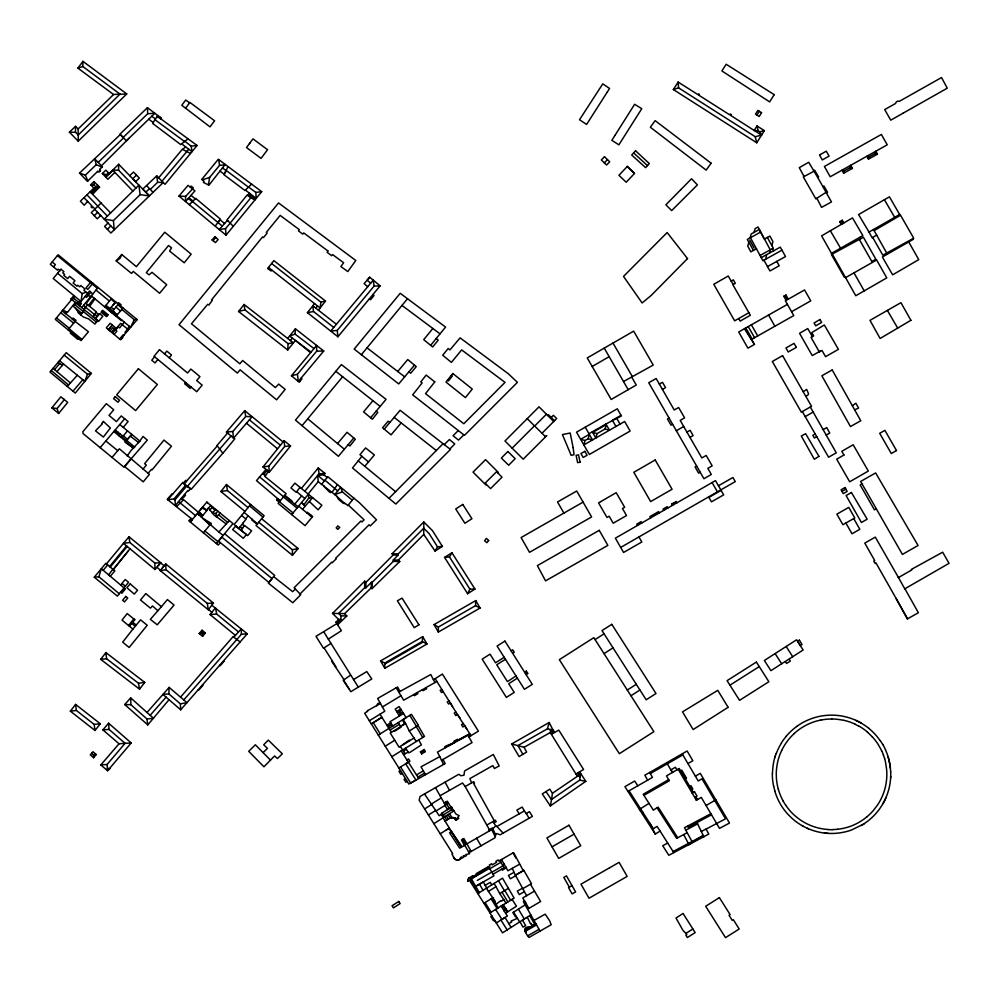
<?xml version="1.0" encoding="UTF-8"?>
<svg xmlns="http://www.w3.org/2000/svg" width="999" height="999" viewBox="0 0 999 999"><rect width="100%" height="100%" fill="white"/><g stroke="black" fill="none" stroke-linecap="round" stroke-linejoin="round"><path stroke-width="1.5" d="M90.147 191.721L91.671 193.307L97.752 187.15L97.752 185.339L94.006 181.618L90.659 184.715L94.43 188.661L96.054 187.038L94.218 185.165L90.659 184.715M423.801 528.271L423.813 521.965L432.567 530.769L442.395 546.403L435.015 551.023L423.763 534.44L423.701 528.271L429.083 533.541L437.525 546.865L442.395 546.403M78.134 134.952L78.159 128.933L113.586 94.518L120.005 94.093L78.297 134.952L75.487 132.293L69.406 132.193L78.222 141.171L126.761 93.918L82.942 61.351L77.885 68.119L113.586 94.518M192.557 188.948L185.589 196.416L185.564 201.536L194.955 190.846L192.532 188.986L193.282 187.874L191.159 186.114L190.247 187.088L188.037 185.352L178.983 196.079L226.024 235.19L261.713 191.671L218.306 159.291L201.786 179.383L204.121 181.319L203.371 182.38L208.916 185.215L225.2 164.435L224.563 165.235M372.202 582.33L371.428 582.305L371.216 587.849L371.978 588.698L372.202 582.33L393.269 561.401L393.281 560.014L398.151 555.107L398.176 553.921L423.701 528.271M438.336 632.067L438.361 627.06L475.512 605.681L475.761 600.574L434.028 624.6L438.336 632.067L480.057 608.054L475.761 600.574M75.487 132.293L75.549 126.349L78.159 128.933M328.309 639.123L341.408 630.694L337.625 624.787L337.962 622.315L340.884 619.455L340.921 615.809L338.649 613.386L364.635 587.787L364.722 581.156L365.909 582.405L365.846 587.812L364.635 587.787M78.222 141.171L78.297 134.952M118.594 170.205L118.669 164.273L109.203 173.551L105.869 170.18L102.36 173.539L107.855 179.258L114.91 172.402L112.7 170.117L118.594 170.205L135.901 188.087M120.005 94.093L82.792 66.496L82.942 61.351M168.831 693.893L162.962 694.405L180.657 709.814L180.382 703.87L168.831 693.893L169.143 687.399L186.95 702.634L247.277 633.791L211.8 605.219M868.443 159.103L868.556 157.18L875.186 153.509L875.873 151.199L877.434 154.196L868.443 159.103L866.945 156.206L868.556 157.18M287.724 349.975L288.087 343.644L244.905 309.902L244.093 304.483L238.561 311.476L287.724 349.975L295.417 340.409M313.986 348.601L295.067 334.103L295.417 328.796L323.738 351.036L298.326 381.443L297.427 374.25L316.658 351.173L316.608 345.442M59.478 360.714L76.723 374.762L76.636 376.024L67.27 386.438M96.491 322.165L75.162 305.007L75.375 302.435L97.777 320.642L94.88 324.076L88.611 318.906L83.317 316.958L78.034 312.662L78.571 311.975L76.498 309.765M384.815 668.269L384.752 663.061L380.569 660.901L422.714 636.638L426.96 644.018L384.815 668.281L380.569 660.901M426.96 644.005L422.24 641.483L422.714 636.638M271.603 263.486L320.866 302.11L320.13 307.979L268.494 267.47L273.851 260.614L325.487 301.061L318.419 310.19M550.337 805.943L585.801 781.33L580.631 773.388L579.695 780.132L551.573 799.45L550.337 805.943L542.27 793.893L549.775 789.185L552.447 793.256L551.573 799.45M57.58 273.264L82.193 293.594L81.031 301.461L80.095 302.597L81.394 303.659L79.608 305.819M208.379 184.79L209.665 177.397L219.58 165.335L224.8 164.935M108.441 172.79L106.456 174.713L105.981 177.298L112.949 170.367M526.036 672.552L526.336 671.128L527.734 673.314L526.86 673.838L524.637 672.265L526.336 671.128M390.147 725.374L390.721 722.689L386.85 725.224L388.823 726.223L390.147 725.374L392.844 725.961L390.06 721.69L403.521 713.511L396.69 711.513L400.699 709.04L406.131 717.644L402.335 720.017L404.707 723.825L400.611 726.385L398.226 722.602M765.684 259.228L766.658 254.62M448.451 803.046L444.967 805.381L447.552 809.577L441.533 813.373L441.283 814.46L443.256 817.694L443.981 814.535L451.073 810.114L451.723 807.204L451.136 807.504L447.34 801.198L444.205 803.071M421.64 753.883L424.125 749.525L420.417 751.872L421.64 753.883L425.287 751.56L424.125 749.525M771.915 245.667L772.914 241.533L769.867 236.051L764.297 239.148M400.212 712.724L399.4 716.008L395.217 709.065L399.113 706.593L400.699 709.04L399.825 712.1M580.394 776.66L577.709 776.086L575.973 774.075L550.287 732.542L550.911 730.132L549.737 729.819L553.146 730.331L554.457 732.517M530.819 914.884L502.509 932.841L470.392 881.767L471.578 877.272L488.449 868.006L489.597 868.306L471.253 878.795L483.329 871.215M488.449 868.006L488.748 866.857M592.295 431.843L605.918 424.013L609.477 430.207L605.069 429.021L597.052 433.616L595.866 438.012L592.295 431.843L588.985 433.741M638.935 536.938L641.833 541.995L623.563 552.459L615.372 538.161L672.527 505.319L671.803 504.07L675.923 502.522L676.186 501.548L676.935 502.834L715.471 480.594L720.853 489.897M589.335 434.353L588.136 438.723L585.039 440.509L583.841 444.905L624.662 421.491L630.132 431.056L589.335 454.47L576.523 432.18L617.295 408.803L621.39 415.921L605.918 424.026M605.069 429.021L606.268 424.612L592.632 432.43L597.052 433.616M672.777 504.333L672.514 505.294L676.897 502.784L675.923 502.522M750.112 237.912L751.161 234.003L759.377 229.433L770.241 249.825M518.031 745.516L547.452 728.808L549.175 722.489L511.675 743.968L519.08 756.568L526.648 752.047L524.088 747.277L517.994 745.654L522.864 754.307M831.493 253.359L862.861 235.589L852.509 217.907L842.669 223.614L841.757 222.215L842.294 220.242L839.622 221.766L841.483 224.3L843.83 222.939L842.294 220.242M791.583 311.738L810.763 300.849L804.57 289.935L786.138 300.387L783.803 296.266L785.251 296.303L786.6 298.689L785.376 300.811L793.768 315.584L751.548 339.41L754.457 344.43L747.914 348.151L738.711 331.98L787.399 304.37M473.139 876.373L472.727 875.648L468.781 878.346A4.533 4.533 0 0 0 468.231 879.307L468.007 879.994A4.495 4.483 28.7 0 0 467.894 881.093L469.767 879.944L470.554 881.168M843.668 173.202L844.317 170.866L850.062 167.682L850.798 165.26L852.384 168.406L843.668 173.202L841.957 170.217L830.219 176.773L824.412 166.483L881.38 134.44L887.249 144.818L841.957 170.217L844.317 170.866M748.85 242.208L747.751 246.079L750.836 251.86L756.53 248.689M119.243 593.718L98.876 576.773L101.336 568.706L105.769 563.374L114.86 570.928L110.265 576.248L101.336 568.706L94.268 577.197L117.37 596.103L128.559 582.292L125.225 579.545L121.89 583.354L125.399 586.151M761.226 257.642L769.442 253.072L770.479 249.688L773.276 248.127L767.344 237.45M667.719 843.069L662.712 845.728L668.818 855.281L688.985 844.567L703.246 835.539L673.126 851.523L657.067 826.385L653.358 828.733L629.07 790.808M769.43 253.097L780.306 247.153L785.526 256.543L767.494 266.571M753.945 232.455L755.207 228.559L758.016 226.985L763.473 237.662M243.381 522.602L242.67 524.65L244.168 525.786M91.359 373.351L75.275 393.094L49.95 372.04L66.246 352.672L91.359 373.351L87.5 374.238L84.828 381.368L76.723 374.762M336.925 496.441L345.005 503.733L343.918 502.834L343.431 503.459L338.574 499.4L336.938 496.391L332.043 492.357L337.45 484.615M121.753 254.508L119.942 258.504L116.171 260.889L131.518 273.401L133.292 271.416L159.578 293.281L166.708 284.715L152.01 272.302L149.051 274.875L146.316 272.627L168.531 245.517L171.566 247.827L169.593 251.074L184.228 262.787L191.171 254.158L164.773 232.218L136.376 266.646L121.753 254.508L116.171 260.889M159.241 117.695L159.665 116.958L161.388 118.282L161.039 119.018L157.268 116.234L197.078 145.479L165.035 184.328L156.756 175.861L142.782 189.086L135.552 181.731L139.323 178.072L133.529 172.053L129.708 175.637L118.669 164.273M227.909 166.808L224.063 174.788L244.955 190.509L251.598 184.128M225.087 172.652L226.161 170.442L248.464 187.138M128.521 329.782L120.604 323.364L116.321 328.459L110.177 323.276L106.319 327.834L120.18 339.51L137.213 319.605L134.291 319.73L130.594 327.347L116.496 315.634M467.607 593.731L469.892 589.135L449.463 556.918L451.935 552.759L455.282 558.041L474.95 589.073L467.607 593.731L444.58 557.417L451.935 552.759M469.343 735.239L468.943 736.9L478.421 731.143L442.395 674.05L433.454 679.782L435.052 682.504L436.938 681.48L441.77 689.372L440.147 690.371L441.521 692.557L443.269 691.57L441.77 689.372M785.251 296.303L785.963 295.042L788.298 299.163L786.6 298.689M803.184 391.72L806.655 389.398L808.566 393.818A2.885 2.885 0 0 1 807.417 395.417L805.606 395.954M279.133 502.135L276.673 500.037L277.734 498.676L280.244 500.799L256.481 480.619L266.009 469.43L269.318 472.14L290.559 445.954L284.116 440.646L262.999 466.97L268.569 471.528L264.847 476.436L286.151 493.681L278.122 503.359L305.082 525.661L312.65 516.471L307.342 512.262L306.78 512.849M890.708 776.498A59.715 59.715 0 0 1 890.009 783.616L889.585 785.951A59.103 59.103 0 0 1 886.076 797.314A60.989 60.989 0 0 1 885.601 798.401A58.691 58.691 0 0 1 882.904 803.708L881.68 805.756A58.192 58.192 0 0 1 879.694 808.715L878.995 809.677A61.201 61.201 0 0 1 876.772 812.474A59.103 59.103 0 0 1 870.966 818.443L870.067 819.23A60.352 60.352 0 0 1 866.333 822.177A61.114 61.114 0 0 1 863.348 824.237L851.473 830.019A60.714 60.714 0 0 1 848.076 831.118A59.99 59.99 0 0 1 843.456 832.254L841.108 832.691A59.428 59.428 0 0 1 824.5 833.054A59.703 59.703 0 0 1 817.482 831.767A59.178 59.178 0 0 1 810.664 829.657A60.152 60.152 0 0 1 807.367 828.296M94.992 298.876L89.61 306.368M435.015 551.023L437.525 546.865M756.955 115.06L759.302 111.276M761.538 135.115L764.335 130.644L757.03 125.961L754.183 130.444L761.538 135.115L756.767 142.782L673.351 89.548L678.159 82.055L698.051 94.705L698.651 93.856L699.412 94.293L698.875 95.23L729.707 114.835L730.281 113.973L731.393 114.66L730.781 115.484L754.183 130.444L758.154 130.719L759.827 131.781L761.538 135.115L755.232 136.713L678.571 87.862L673.351 89.548M123.127 137.45L147.69 113.736L154.845 113.287L126.386 140.834L119.942 134.153L147.452 107.655L157.742 115.497L152.635 123.414L180.707 144.568L188.299 138.624M330.806 491.995L330.382 492.632L329.158 491.695L323.551 486.001L332.043 492.357M118.918 435.726L120.105 433.978M242.67 527.947L242.307 528.471L240.147 526.76L246.016 519.205L241.633 515.397M241.521 529.595L241.096 530.219L244.43 525.412L251.611 530.869L247.702 535.626L234.116 524.5L250.624 504.52L226.461 484.552L220.879 491.496L244.93 511.401M75.275 307.929L81.131 314.098M445.03 821.178L449.837 818.243A5.919 5.819 56.3 0 1 451.635 817.619L456.73 818.805L459.19 815.659L456.019 814.11L451.473 807.354M247.889 195.517L249.45 193.194L249.725 195.08L254.745 198.551L256.219 198.376L255.819 192.407L248.551 187.063M250.025 142.82L246.516 147.527L261.076 158.391L267.545 149.713L252.984 138.861L249.45 143.581M185.639 108.167L189.91 102.447L214.598 120.792L210.002 126.873L181.781 105.282L185.727 100.012L189.573 102.897M300.012 487.337L296.241 492.32L290.921 487.949L294.905 483.154L321.89 505.269L318.119 509.84L309.49 501.61M117.095 432.879L117.745 432.03M192.52 201.523L222.302 226.074M85.577 307.205L94.555 314.573L93.144 317.008L96.191 311.75L86.151 303.534L91.758 296.204M88.499 305.457L94.093 298.139M100.699 659.352L105.894 652.584L144.755 682.392L139.56 689.173L100.699 659.352L106.581 658.766L138.474 683.229L139.56 689.173M215.484 225.749L220.529 219.206L195.754 198.401L189.286 204.633M217.869 222.64L219.905 220.017M208.304 609.765L213.449 603.096L165.709 563.911L160.252 570.604L208.304 609.765L207.293 603.396L166.021 569.767L160.252 570.604M276.673 500.037L277.485 498.988M238.886 528.396L240.147 526.76M268.494 267.47L267.645 268.544L271.141 271.004L271.865 270.13M315.809 308.154L317.532 305.944M370.691 283.167L367.145 280.182L369.73 277.235L380.132 285.851L337.924 336.763L307.417 312.662L314.548 303.596M132.917 629.083L122.665 642.145L129.158 647.477L147.215 625.249L140.559 619.83L132.917 629.083L121.99 620.129L127.198 613.573L134.778 619.742L129.408 626.211M70.342 711.151L75.612 704.432L80.532 708.291L100.287 723.763L95.017 730.494L70.342 711.151L76.361 710.464L94.131 724.4L95.017 730.494M302.597 509.39L305.219 506.043L303.221 504.22M263.811 474.463L267.108 470.329M304.757 491.233L317.682 475.437L323.938 474.825L325.012 473.464L318.231 467.969L301.373 488.461M301.673 495.866L294.78 504.108M287.687 338.461L295.417 328.796M290.347 340.534L292.307 338.099M75.35 302.46L67.383 312.487L62.962 310.04M361.875 456.293L352.51 467.957L395.829 504.045L450.462 449.45L400.112 410.277L384.24 429.145M60.976 269.143L53.222 278.534L81.031 301.461L77.997 301.748L74.163 298.626L73.876 295.554L71.054 298.926L71.691 299.488L55.27 319.355L70.991 332.23L70.317 333.054L77.672 339.273L78.446 338.474M262.999 466.97L268.793 466.121L284.665 446.453L284.116 440.646M92.72 294.106L89.66 290.921L78.309 304.782L77.997 301.748M318.231 467.969L319.131 473.801L317.819 475.424L324.363 480.944M51.861 407.854L60.852 396.79L63.324 398.788L67.682 402.41L58.666 413.474L51.861 407.854L57.118 408.529L64.348 399.65L63.324 398.788M113.162 569.517L130.02 548.788M128.534 625.486L133.829 618.968L134.778 619.742M245.629 518.881L248.114 515.821M317.682 475.437L318.244 481.58L308.142 494.006M81.768 307.555L98.114 287.487M230.145 223.102L251.036 197.465M303.896 504.832L308.766 498.101L308.366 494.193L291.708 514.597L293.082 512.912L279.445 501.76M202.585 636.351L205.344 632.966L202.06 630.219L199.226 633.503L202.585 636.351L202.06 630.219M85.29 296.266L86.588 297.327L90.559 292.482M119.793 424.525L127.472 430.856L122.989 436.338L115.197 429.945M148.164 473.339L151.461 469.318L152.11 469.855L171.466 446.228L163.986 440.084L144.618 463.686L146.329 465.097L143.032 469.118M202.76 515.559L206.98 510.414L202.697 507.03L198.714 511.85L202.76 515.559L198.714 511.85M162.35 568.031L164.211 565.746L160.489 562.937L158.217 565.634M432.854 328.484L423.713 339.66L432.654 346.965L438.224 340.159L436.213 338.511M235.177 635.227L210.015 614.522L215.497 607.817L216.683 614.06L238.424 631.88M430.644 345.329L445.566 327.06L400.199 293.306L354.183 349.088L398.713 383.916L414.473 365.159L416.233 366.633L410.714 373.226L408.941 371.74M137.213 319.605L58.104 254.77L50.312 264.248L57.443 270.13L58.242 269.156L60.102 270.692L61.189 269.393L63.886 271.616L62.812 272.914L64.598 274.388L63.811 275.362L67.732 278.596L69.605 276.336L74.975 280.744L73.102 283.017L76.935 286.189L77.747 285.202L79.708 286.825L80.782 285.539L84.977 288.998L83.904 290.297L87.937 293.619M118.157 303.908L117.582 304.595L122.502 308.691M117.82 304.795L111.676 312.25L105.295 306.056M120.342 305.706L121.091 304.807L118.556 302.709L117.807 303.621M109.565 566.533L126.523 545.891M110.265 567.107L127.223 546.465M323.788 485.764L321.541 484.378L327.847 476.698L359.453 502.747L376.511 519.817L370.267 525.936L369.043 524.8L335.664 558.266L336.226 558.841L332.255 562.712L331.656 562.237L300.05 593.968M182.755 149.438L185.489 146.803M188.736 149.238L162 181.194M111.001 299.151L115.122 302.572L111.214 307.267L113.936 309.528M361.363 354.707L407.505 298.738M53.509 266.883L55.382 264.61L52.185 261.975M91.109 281.755L86.014 287.912L87.8 289.385L92.895 283.216M83.829 309.328L87.625 304.732M68.119 329.832L75.974 320.329L73.152 318.069L72.128 319.081L88.449 331.743L81.006 340.609L70.991 332.23M80.569 314.772L84.553 309.952M94.992 318.519L98.539 314.235L95.867 312.312M88.287 295.254L90.385 296.978L91.309 295.841L104.633 306.855L111.563 298.476M123.264 427.385L128.097 421.553L121.216 415.921L116.446 421.628L109.016 415.409L113.749 409.765L106.344 403.671L82.817 431.768L83.129 433.616L123.888 467.157L147.303 440.134L143.019 436.426L139.897 441.071L127.472 430.856M113.299 569.63L128.297 550.911M121.154 592.532L124.588 588.374L125.35 588.998L121.928 593.181L120.554 592.045M191.146 518.444L188.761 520.729L190.31 522.002L206.781 502.097L232.992 523.576L216.446 543.556M220.317 542.607L218.282 545.067L190.31 522.002L192.395 519.48L167.22 499.313L172.115 493.768L172.652 494.118M353.933 498.201L347.802 505.619L345.279 503.409M786.325 736.163L783.403 739.922A61.139 61.139 0 0 0 781.418 742.894M158.729 177.735L182.367 149.238L190.472 153.484M81.269 313.936L81.756 313.336L72.69 305.781L75.162 305.007M108.928 309.977L111.189 307.255M115.909 302.048L112.999 305.095M154.608 356.78L151.761 360.214L155.02 362.924L157.867 359.49M164.535 353.896L166.845 351.111L171.516 354.995L169.206 357.779M185.614 382.517L184.615 383.728L190.185 388.349L191.196 387.137M106.418 563.911L128.983 536.738L160.702 562.687L154.982 569.492L123.476 543.369L129.795 542.469L154.857 563.111L160.702 562.687M233.853 437.824L234.79 438.823L224.026 451.898L191.296 489.21L182.755 482.517L167.745 499.75L174.013 498.938L174.987 499.825L175.412 505.457L187.837 490.484L188.524 490.996L190.634 488.686M301.161 378.047L301.96 378.771L299.263 382.205L291.421 375.786L316.433 345.654M353.796 437.987L338.386 456.306L302.048 425.661L342.632 376.723M100.175 447.639L113.836 431.543L120.654 437.15L122.003 435.539M374.088 286.101L373.226 280.132L330.719 331.081L337.25 330.394L374.088 286.101L380.132 285.851M53.059 368.344L56.918 371.591L63.536 364.023M380.157 406.393L372.939 400.686L363.586 411.9L372.402 419.218L377.797 412.387L376.248 411.051M397.727 371.491L407.754 359.54L414.473 365.159M370.641 417.757L386.064 399.35L341.371 364.573L295.467 420.104L302.048 425.661M93.594 757.717L96.241 754.557L92.982 751.71L90.297 754.807L93.594 757.717L93.369 754.782L91.646 753.258M489.423 829.707L465.184 786.55L471.565 782.879L469.88 778.608L492.819 765.621L494.418 768.493L499.188 765.971L493.306 754.482L464.597 770.953L463.948 775.261L460.776 775.724L458.841 774.25L420.017 796.515L419.155 800.249L452.697 853.608L451.985 854.045L453.621 857.192A3.496 3.397 58.1 0 0 455.282 859.327L456.955 860.027A3.859 3.759 -27.5 0 0 458.354 860.014L460.676 858.715L460.464 857.592L461.613 856.93L462.237 858.016L463.761 857.142L463.136 856.056L464.31 855.381L464.935 856.468L466.471 855.594L465.846 854.507L469.642 853.77L469.031 852.684L495.005 837.774L495.729 835.002L492.395 827.934L488.761 830.094L489.423 830.918L492.869 828.945M110.002 330.944L112.75 327.672L115.222 329.757L112.475 333.017L114.261 328.933L111.501 332.205L112.4 332.13M119.593 339.023L123.189 334.752L123.839 335.302M161.413 606.705L167.42 599.562L174.051 605.057L157.255 624.825L150.337 619.355L161.413 606.705L145.817 593.568L140.484 599.999L150.424 608.154L152.485 605.956L157.879 610.701M337.55 443.568L347.04 432.292L355.282 439.248L349.875 446.016L348.176 444.667M364.81 466.308L374.388 454.92L365.584 447.914L359.977 454.657L368.469 461.95M262.937 517.132L249.538 505.831L250.624 504.52L264.136 515.684L256.031 525.511L292.432 555.294L298.114 548.551L261.613 518.731M114.111 334.403L116.895 331.106L115.509 329.932L118.194 326.773L119.568 327.922L123.926 322.677L123.601 321.541M124.875 440.634L125.549 439.835M183.429 483.041L185.714 480.332L186.638 480.981L185.802 481.943M203.359 532.779L211.276 523.401L202.66 518.231L209.965 524.962L197.427 513.411L199.575 515.384M220.067 512.986L216.621 517.07L213.986 514.972L212.337 513.099L215.722 509.428M292.432 555.294L292.357 549.737L258.741 522.227M116.059 329.283L118.194 326.773M130.869 459.115L124.7 466.583L143.244 481.83L149.4 474.35L119.38 448.801L112.013 457.38M116.321 328.459L114.336 329.832M113.836 431.543L124.675 418.768M131.731 434.378L125.037 442.207L132.33 447.327M103.209 570.279L107.705 564.984M112.875 569.28L108.591 574.85M401.198 422.927L391.059 434.865L382.58 427.747L388.112 421.203L389.897 422.427M108.591 723.226L109.028 729.407L125.075 743.306L107.093 764.472L107.43 768.631L109.515 768.481L131.206 742.931L108.591 723.226L102.885 729.869L119.018 743.756L131.206 742.931M140.247 440.684L131.106 450.399L127.16 455.994M227.597 433.042L217.033 445.454L222.814 453.196M174.013 498.938L185.389 485.564L182.755 482.517M174.987 499.825L186.438 486.363L189.847 488.074M198.976 514.835L200.287 513.286M72.989 391.196L82.805 379.72L83.879 380.594M228.296 221.179L227.447 220.304L219.231 229.533L225.537 228.609L230.207 223.152M138.636 442.569L130.257 436.088L127.535 439.285L123.376 435.864M226.448 432.055L232.842 431.481L245.717 416.496L252.123 416.695L233.529 438.186L226.448 432.055L244.718 410.651L283.054 441.933M231.019 436.014L187.487 486.226M107.592 770.729L107.43 768.631L108.142 768.606L107.592 770.729L100.824 764.947L119.018 743.756M54.595 369.63L59.678 363.536M123.114 307.979L115.996 316.221L104.633 306.855M129.358 326.311L125.05 332.53L128.109 330.244M212.138 239.885L214.872 236.738L215.747 237.5L213.012 240.609L212.138 239.885L215.422 242.62L218.119 239.585L214.872 236.738M180.532 697.14L233.042 636.675L240.16 641.907M184.266 483.703L217.332 445.841M124.713 704.532L130.894 704.707L146.94 718.955L153.509 718.306L130.682 697.889L124.713 704.532L147.777 724.887L169.043 699.7M183.779 699.924L241.371 634.315L247.277 633.791M369.73 277.235L364.098 283.641L367.719 286.725M201.086 516.783L202.422 515.247M252.085 519.243L251.623 519.767L257.018 524.325L257.417 523.826L244.131 512.387M180.657 709.814L186.95 702.634L180.382 703.87M150.15 715.296L166.096 697.14M212.337 513.099L215.871 513.449L217.869 511.176M210.29 524.562L218.856 532.03L229.308 520.554M147.003 712.487L169.143 687.399M310.04 515.546L310.639 514.872M121.853 320.092L121.366 320.642L115.996 316.221L113.749 311.738M212.625 506.88L209.703 510.152L212.662 512.737M235.876 525.936L232.642 529.545L243.269 538.311L246.403 534.565L235.664 526.186M122.34 583.703L120.891 585.252L124.588 588.374M206.556 510.077L210.864 505.432M634.477 173.489L627.285 166.446L634.477 173.489L626.223 182.243L618.93 175.312L627.285 166.446M291.533 501.473L291.97 501.011L284.852 495.254M108.242 769.992L109.515 768.481M270.529 760.164L255.357 744.792L248.714 751.335L263.923 766.77L274.588 755.943L277.435 758.516L282.33 753.833L268.306 740.109L263.711 744.767L267.407 748.376L263.112 752.647M551.248 417.507L553.409 415.284L556.68 418.531L541.995 433.279M604.345 162.862L607.479 159.628M449.887 449.001L454.757 443.956L449.438 439.535L444.255 444.617M233.766 637.212L241.308 628.908L241.371 634.315M233.466 636.987L235.889 634.49M852.359 405.781L855.843 403.221L858.616 408.054L854.644 409.865M92.582 194.256L99.55 187.138L97.752 185.339L90.747 192.357L110.614 212.949M388.986 498.339L443.081 443.706M393.281 560.014L398.364 560.052L423.763 534.44M365.909 582.405L393.169 554.982L398.151 555.107M458.279 430.532L453.071 435.764L458.529 440.072L463.861 434.89M340.884 619.455L338.636 619.467L332.53 613.411L364.722 581.156M393.169 554.982L392.083 553.746L423.813 521.965M332.53 613.411L344.618 613.623L346.815 615.971L337.625 624.787L336.026 622.077L338.636 619.467M534.665 426.036L546.416 414.235M497.827 472.939L502.022 477.135L490.571 488.623L485.127 483.166L496.578 471.69L497.827 472.939L498.339 472.427L485.539 459.652L473.039 472.127L485.851 484.927L486.363 484.403M512.15 448.151L534.453 425.824M547.677 415.484L548.451 414.722L554.482 420.741M108.004 223.027L104.583 226.436L110.901 233.029L163.249 182.517L157.617 182.317L150.275 189.448M365.846 587.812L371.428 582.305M101.061 203.034L91.309 212.6L97.265 218.806L100.699 215.497L100.1 214.897M176.761 506.406L183.579 499.7L198.351 512.275M371.978 588.698L399.75 561.488L398.364 560.052M102.447 166.696L100.137 168.943L99.95 171.378A1.948 1.948 0 0 1 97.602 171.428L87.437 181.343L79.533 173.077L120.317 134.54L123.414 137.75M107.343 229.32L110.814 225.924M94.256 215.672L97.652 212.375M114.186 229.395L113.424 220.617L140.11 194.655L149.438 195.941L142.869 189.186M296.641 341.333L309.465 351.81L311.064 352.11L289.598 336.064L295.067 334.103M93.894 188.087L80.382 201.199L84.241 205.232L87.612 201.423M344.618 613.623L371.216 587.849M98.189 162.362L123.551 137.887M79.533 173.077L85.352 175.15L96.279 164.623L94.68 158.804M191.596 202.41L192.982 201.074L188.923 197.715L188.299 198.414L192.308 201.723M295.379 589.048L292.657 591.658L273.626 576.61M136.488 175.125L132.717 178.734L135.602 181.693L129.77 175.712M69.406 132.193L75.549 126.349M492.769 828.72L495.691 825.973L493.156 821.465L495.329 820.229L496.203 821.665L493.918 822.814M145.767 192.158L149.538 188.674M65.422 313.624L66.945 312.237M553.146 730.331L549.175 722.489M580.119 776.211L577.447 775.674L580.631 773.388M866.87 816.845L868.855 815.109A55.207 55.207 0 0 0 873.451 810.389L877.434 805.144A55.782 55.782 0 0 0 881.43 798.151A56.493 56.493 0 0 0 883.041 794.455L883.953 791.932A55.469 55.469 0 0 0 885.701 785.451A55.32 55.32 0 0 0 886.625 769.417L885.626 762.786A55.32 55.32 0 0 0 884.727 758.865M184.59 141.533L155.007 119.743M796.74 726.46L797.739 725.749A59.578 59.578 0 0 1 801.847 723.101L802.896 722.514A59.328 59.328 0 0 1 807.242 720.366A61.251 61.251 0 0 1 810.539 719.005A59.603 59.603 0 0 1 819.667 716.345A60.602 60.602 0 0 1 823.188 715.734L826.735 715.334A59.041 59.041 0 0 1 839.797 715.709L840.983 715.883A60.377 60.377 0 0 1 844.492 716.558A59.578 59.578 0 0 1 861.113 723.014M349.126 688.998L343.256 680.282L350.499 675.199M511.113 650.873L512.687 649.787L514.26 652.172L512.574 653.171M443.981 814.535L441.283 814.46L439.148 815.684L436.026 810.976L444.967 805.381M552.447 793.256L577.709 776.086M449.088 828.546L460.139 845.541L443.032 817.831M451.173 831.755L449.562 832.816L459.665 848.139L461.138 847.352L460.027 845.616M435.164 678.671L436.938 681.48M516.008 675.973L507.417 681.63L496.753 664.76L505.444 659.278M496.291 922.976L507.367 916.021L505.581 913.136L516.458 906.23L512.1 899.35L510.614 900.261L504.82 890.521M330.994 643.406L323.489 648.264L315.996 636.338L336.913 623.576M826.485 192.932L827.547 192.245L823.938 186.026L822.826 186.576L831.48 201.935L821.578 207.38L816.882 198.227M517.382 678.146L508.741 683.728L514.235 692.419L506.368 697.389L482.18 659.14L490.047 654.17L495.516 662.812L504.183 657.292M503.346 904.707L506.181 909.177L505.307 909.752L502.46 905.256L501.098 906.093L505.556 913.161M503.958 910.601L506.181 909.177L507.804 911.737M649.687 772.452L652.472 777.384L637.774 785.826L634.702 781.043L624.912 786.663L655.282 834.128L660.039 831.068M826.086 192.345L815.846 198.901L803.333 176.923L814.135 171.141M433.891 823.688L454.095 810.751L451.073 810.114M775.112 653.583L781.655 663.773L770.916 670.666L764.372 660.476L796.59 639.797L803.134 649.999L792.707 656.693L786.163 646.49M687.2 832.716L677.734 837.736L658.129 807.092L653.346 810.152L643.206 794.267L668.668 779.657M595.054 639.572L653.883 731.668L619.343 753.696L559.34 659.677L593.818 637.662L595.054 639.572L604.07 633.828M604.02 653.621L613.036 647.864M627.297 690.034L636.288 684.303M630.943 695.754L639.934 690.009M649 803.346L639.472 809.415L642.757 812.187M729.944 685.189L759.265 666.583M416.296 741.508L409.303 731.006L418.381 725.262L411.451 714.31L378.296 735.077M443.593 764.447L441.546 760.314L442.994 759.477L445.179 763.548L408.878 784.065L385.252 746.216L394.73 740.222M424.625 808.953L431.655 804.532M686.088 933.266L692.881 928.995L695.154 932.604L687.349 937.524L685.863 935.151L686.875 934.515L682.891 930.256L676.011 918.044L683.066 913.461L692.881 928.995M513.573 912.137L512.837 912.599L515.534 916.907L516.258 916.458L513.573 912.137L525.137 904.882M403.196 719.48L405.532 723.301L400.611 726.385L401.086 727.122L394.667 731.218L394.218 730.606M469.605 735.689L470.979 735.664L464.747 725.798L462.899 726.96L461.463 724.687L463.349 723.513L466.82 729.045M522.827 888.66L531.505 883.64L523.826 870.354L515.409 875.224L512.237 868.356M491.87 915.946L490.834 916.595L493.406 920.691L494.443 920.042L496.028 922.564M845.054 276.723L844.317 277.185L831.443 254.558L831.98 254.221L863.386 237.225L875.823 259.203L871.852 261.551M431.343 804.07L441.271 797.889M446.303 829.982L449.2 828.171L440.222 833.765M477.797 893.568L502.547 878.183L514.123 898.113L489.96 912.911M380.469 703.508L367.32 710.776L367.595 711.375L364.66 713.249L371.303 723.875L381.93 717.294L373.251 722.664L380.232 733.865M391.795 756.705L424.5 736.413L418.019 725.486M428.421 814.997L435.689 810.489M647.664 780.119L644.83 775.236L687.125 750.998L692.831 760.726L687.936 763.561L682.392 754.133M519.68 921.952L517.42 918.318L511.138 921.078L511.675 921.952L508.853 923.688M390.085 730.019L399.313 724.325M369.355 720.754L384.815 711.251L377.634 698.463L397.59 687.012L399.95 691.47L398.776 692.12L430.781 674.525L433.454 679.782M403.184 744.779L409.615 740.808L409.178 740.159L399.125 747.264L390.247 733.029L400.774 726.635M380.02 702.697L377.684 703.708L376.798 705.756M455.906 712.112L459.877 717.994L457.417 714.647L455.781 715.584L454.208 713.149L455.906 712.112L450.374 703.046L448.588 704.02L447.252 702.022L449.15 700.936L452.497 706.53M408.091 752.097L405.257 753.845L400.337 746.528M398.851 767.994L408.341 762.175L418.781 778.483M447.752 814.809L450.412 817.969A5.757 5.757 0 0 1 454.17 817.744L455.794 820.329L455.032 817.994M455.794 820.329L458.778 818.493L457.992 817.307M503.946 910.601L504.72 910.126M450.774 830.456L462.1 846.827L464.872 845.341L468.531 851.797L470.417 850.748L471.153 851.46L463.936 838.561L461.438 839.909L464.485 845.554M694.742 797.452L697.027 796.103L694.48 791.757L693.306 792.444L679.245 768.543L666.483 775.886L669.318 780.768L643.893 795.354M495.404 903.233L495.092 901.16L488.436 891.408L496.003 886.65L494.055 883.453M483.891 903.258L492.969 897.726M505.981 903.096L499.75 893.606L508.429 888.323M496.053 904.282L500.736 900.711L501.086 901.273L503.846 899.6M525.986 674.375L527.734 673.314M447.552 809.577L451.723 807.204M579.133 772.165L583.566 769.48L558.766 730.119L551.373 734.277M575.973 774.075L579.345 772.027L580.394 773.601M401.211 750.873L406.905 759.952L408.554 758.965L409.94 761.188L405.669 763.81L415.946 780.082L410.701 783.041L400.537 766.97M353.559 679.545L366.783 671.578L371.803 678.933L350.824 691.695L343.519 680.094M403.621 750.973L406.406 749.3M382.405 706.955L400.974 695.741M862.012 483.866L902.422 554.42L918.069 545.491L875.624 472.927L860.639 481.468L862.012 483.866L860.176 484.952L874.425 509.852L876.298 508.803M493.031 874.225L504.095 867.819M344.043 679.72L331.793 661.45L332.43 661.076L324.076 647.889M820.566 350.911L812.262 355.607L799.562 333.329L807.766 328.559L812.387 336.626L811.038 337.387L819.367 351.973L822.002 350.474L825.549 356.668L838.411 349.35L824.325 324.987L811.787 332.592L813.661 335.876L812.387 336.626M680.619 770.878L681.793 770.179L686.513 778.221M685.339 778.908L686.313 778.333M687.936 763.561L695.391 776.186L700.249 773.326L729.482 823.051L719.505 828.371L701.286 797.389L696.39 800.236L695.791 799.212L696.902 798.563L697.514 799.6L695.866 796.79M689.76 786.413L690.933 785.726L692.844 788.973L691.67 789.66M522.552 888.161L517.32 891.096L519.305 894.605L524.438 891.595L515.409 875.224L523.826 870.354M678.134 769.205L692.182 793.106L694.48 791.757M530.469 884.227L540.621 901.523L528.896 908.391L522.764 897.951L534.465 891.133M706.068 805.544L715.821 799.812M873.463 229.52L876.66 235.09L872.127 237.737L869.03 232.068L899.649 214.523L900.249 215.447M524.55 900.973L523.326 901.685L540.047 931.118L528.971 937.462C524.537 932.042 521.54 926.772 530.407 926.785M533.978 920.441L545.154 914.16L549.7 920.853L551.198 924.724L540.047 931.118M700.199 472.24L698.626 473.164L695.079 466.97L696.653 466.058M439.747 756.655L441.546 760.314L472.052 742.607L467.994 735.189L437.487 752.085L439.747 756.655L421.004 766.82L425.549 774.65M524.712 904.12L525.961 903.396L524.725 901.285M527.572 909.152L528.608 907.916M874.15 230.607L900.561 215.26L913.71 238.187L882.816 255.182L872.664 237.425M416.471 774.887L423.364 770.878M495.417 834.352L496.828 833.528L500.124 834.827L532.405 816.358L529.458 811.7L526.048 813.586L522.152 807.055L516.883 810.064L519.18 813.86M841.483 224.3L821.603 235.839L831.98 254.221M669.043 418.082L667.469 418.993L671.028 425.162L672.589 424.263M689.984 437.4L693.106 435.589L690.109 430.294L686.925 432.105L680.207 420.367L684.602 417.869L678.621 407.492L674.225 409.99L656.156 378.509L648.738 382.717L703.933 478.721L711.313 474.463L707.829 468.356L712.175 465.834L706.181 455.457L701.835 457.954L686.925 432.105M810.301 407.005L836.275 452.834L828.583 457.217L805.231 416.633L813.149 412.038M409.54 740.696L414.123 738.049M485.189 885.289L490.284 882.329L491.745 884.902M592.182 366.471L609.165 356.68M676.323 430.756L683.716 426.498M671.803 504.07L676.186 501.548M841.97 491.408L845.866 489.16M482.505 870.991L490.01 866.133L489.373 865.009L491.595 863.735L492.232 864.847L496.565 862.349L495.929 861.25L498.151 859.964L498.801 861.076L513.598 852.547L523.264 870.678M489.822 868.705L500.961 862.287M477.285 880.419L491.77 872.065M491.883 872.239L502.972 865.833M475.699 886.338L483.291 881.967L486.75 888.011M731.193 281.119L733.353 279.882L735.326 283.316L732.866 284.727L750.349 315.284L740.159 321.104L738.686 318.531M899.649 214.523L889.46 196.828L858.566 214.56L869.03 232.068M623.501 381.543L653.234 365.072L633.666 331.144L587.25 357.917L611.188 399.475L636.276 385.015L631.58 376.898M612.399 420.292L621.041 415.334M384.752 663.061L422.24 641.483M385.177 663.823L422.689 642.232M620.679 547.427L735.276 481.605L732.916 477.497L718.456 485.764M898.151 576.997L904.769 588.836L949.05 563.336L942.669 552.197L911.4 569.393L911.725 569.967L898.476 577.559L875.286 537.112L864.784 543.119L874.699 560.501L873.75 561.038L875.161 563.523L876.036 563.024L907.616 618.781M476.011 886.15L493.956 875.811L488.561 866.533L476.236 873.626L476.648 874.362M552.035 846.827L574.075 834.14M908.715 241.933L882.379 257.018L892.631 274.85L918.743 259.628L908.715 241.933L913.336 239.298L913.036 238.561M662.412 389.41L665.559 387.612L662.512 382.317L659.352 384.091M589.323 434.328L580.619 439.31L585.039 440.509M583.066 502.122L521.091 537.562L529.52 552.322L591.608 516.945L576.723 491.033L557.529 501.973L563.886 513.099M405.469 778.596L404.071 779.407L405.856 782.217L407.255 781.455M417.869 777.047L424.675 773.151M440.047 795.741L462.525 782.979L465.184 786.55M650.312 773.563L682.854 754.907M525.437 931.28L536.525 924.924L535.814 923.688L524.725 930.044L526.023 932.317M527.947 935.676L539.023 929.332M748.875 312.712L734.64 320.829L713.773 284.29L728.259 275.999L733.166 284.553M403.434 754.407L405.057 753.483M845.878 523.026L842.894 524.725L836.875 514.16L848.775 507.38L854.782 517.969L845.878 523.026L852.01 533.766L859.827 529.295L853.733 518.556M489.423 830.918L464.335 845.279L465.609 844.53L462.737 839.21M627.959 791.433L637.774 785.826M569.33 887.124L563.798 877.409L566.47 875.886L575.599 891.907L572.115 893.88L568.531 887.574L572.002 885.601M845.566 277.635L876.647 259.99L886.775 277.872L855.793 295.741L832.254 254.071M502.572 865.122L504.183 864.197M783.803 296.266L785.963 295.042M815.221 433.991L812.836 435.339L814.347 437.999L816.745 436.638M495.691 825.973L496.928 826.46L524.438 810.888M417.22 692.544L413.711 694.53L414.41 695.691L417.832 693.668L417.22 692.544L422.39 689.722L423.064 690.646L426.648 688.748L425.961 687.624L422.39 689.722M400.474 770.604L399.038 771.415L400.749 774.25L402.285 773.488M471.565 782.879L473.713 781.655L474.463 783.104L473.663 783.566L494.318 820.816L486.8 825.037M895.941 598.151L907.317 618.955L918.393 612.724L904.894 588.761M425.949 687.624L435.052 682.504M524.088 747.277L550.287 732.542M504.433 868.393L506.043 867.494L505.606 866.72M519.542 864.235L507.904 870.791L501.585 859.565M513.886 872.377L508.429 875.449L510.339 878.795L515.621 875.823M760.414 232.168L747.314 239.46L753.421 250.424M760.039 255.494L770.479 249.688M781.967 250.15L762.961 260.751L750.436 237.725M469.742 733.716L458.154 740.072L457.667 739.285L453.858 741.27L454.62 742.369L444.83 746.603L445.467 747.664M413.748 694.592L403.658 700.187L396.178 687.824M449.075 745.541L454.77 742.394M458.079 740.396L468.094 734.877M445.691 746.84L448.401 745.379M823.101 429.595L826.785 427.622L829.744 433.129L826.185 435.027M454.97 741.545L457.417 740.234M691.97 841.52L684.502 827.721L710.863 813.71M677.734 837.736L676.61 838.336L657.055 807.779M688.311 827.16L711.525 814.822M685.814 830.157L697.614 823.875M689.248 843.693L688.373 843.431L688.111 844.305L688.985 844.567L708.766 834.078L706.081 829.008L701.298 831.505M706.118 829.07L725.524 818.83L701.972 778.783L698.214 780.993L695.391 776.186M813.835 170.604L814.635 170.192L818.681 177.035L817.731 177.51L808.74 162.263L799.262 167.657L804.07 176.523M82.193 293.594L85.926 292.257M202.397 179.895L209.665 177.397M342.432 491.945L334.715 494.567L340.696 487.287L342.432 491.945L352.297 500.174M77.885 68.119L82.792 66.496M291.421 375.786L297.427 374.25M759.827 131.781L764.335 130.644M238.561 311.476L244.905 309.902M320.866 302.11L325.487 301.061M292.357 549.737L298.114 548.551M247.789 195.454L249.725 195.08M307.417 312.662L313.486 311.526L333.753 327.447M470.392 881.767L471.628 881.58L478.571 893.094M288.087 343.644L293.182 342.744M138.474 683.229L144.755 682.392M220.941 491.421L227.435 490.571L248.064 507.617M255.819 192.407L261.713 191.671M184.89 141.296L191.221 146.154L197.078 145.479M444.58 557.417L449.463 556.918M94.131 724.4L100.287 723.763M308.766 498.101L312.662 497.702L305.219 506.043M71.054 298.926L74.163 298.626M108.704 309.99L112.675 313.286L113.886 313.162M205.344 632.966L199.226 633.503M108.591 308.778L110.027 308.641L105.956 305.257M209.915 524.263L210.589 524.2M94.268 577.197L98.876 576.773M115.884 314.81L117.32 314.685L112.775 310.926M284.665 446.453L290.559 445.954M93.369 754.782L96.241 754.557M100.824 764.947L107.093 764.472M102.885 729.869L109.028 729.407M210.015 614.522L216.683 614.06M120.017 94.368L126.761 93.918M319.131 473.801L325.012 473.464M207.293 603.396L213.424 603.084M108.142 768.606L109.915 768.83M316.658 351.173L323.738 351.036M469.892 589.135L474.95 589.073M831.755 719.03L830.431 719.043A56.069 56.069 0 0 0 826.448 719.268A55.794 55.794 0 0 0 821.178 720.017M97.752 187.15L99.55 187.138M393.269 561.401L399.75 561.488M340.921 615.809L346.815 615.971M392.083 553.746L398.176 553.921M178.983 196.079L185.589 196.416M828.283 829.495L826.947 829.395A55.407 55.407 0 0 1 811.225 825.723L810.002 825.211A56.781 56.781 0 0 1 806.343 823.501A55.32 55.32 0 0 1 801.685 820.816A55.757 55.757 0 0 1 796.103 816.707L795.216 815.958A55.407 55.407 0 0 1 790.084 810.913L789.36 810.002A54.845 54.845 0 0 1 785.689 805.144M456.968 860.027L457.417 860.077A3.946 3.946 0 0 0 458.803 859.889A4.433 4.433 0 0 0 460.939 858.416M336.026 622.077L337.962 622.315M113.424 220.617L104.271 219.181L138.898 185.14L140.11 194.655M553.496 730.019L547.452 728.808M579.695 780.132L585.801 781.33M839.622 221.766L841.757 222.215M420.417 751.872L422.015 752.247M423.713 751.161L425.287 751.56M206.98 510.414L201.873 508.029M511.675 743.968L517.994 745.654M482.267 870.591L483.416 870.903M588.136 438.723L592.519 439.935L585.239 427.185M102.36 173.539L106.456 174.713M875.186 153.509L877.434 154.196M850.062 167.682L852.384 168.406M702.959 836.425L703.808 836.7L703.246 835.539M454.845 817.931L455.494 818.169M96.279 164.623L101.973 167.158M475.512 605.681L480.057 608.054M434.028 624.6L438.361 627.06M97.602 171.428L99.95 171.378A2.285 2.285 0 0 0 100.137 168.943M249.063 196.241L254.183 199.413M451.286 375.474L452.285 376.111L448.426 380.931L447.515 380.194M441.533 813.373L442.707 814.222M219.98 171.091L224.3 174.276M222.477 167.919L226.086 170.592M369.368 298.788L370.567 299.712L374.026 295.529L372.964 294.505M440.022 333.841L401.985 305.432M148.739 119.193L153.209 122.527M151.786 116.246L155.469 119.018M191.221 146.154L191.97 151.673L181.643 143.831M223.764 660.626L224.288 661.026L220.155 665.746L219.668 665.297M157.742 115.497L161.388 118.282M245.392 190.085L256.219 198.376M58.117 362.337L62.288 365.522M185.389 485.564L186.438 486.363M367.02 347.839L404.67 376.835M262.687 473.588L265.434 475.699M184.465 494.555L185.464 495.317L182.755 498.351L181.955 497.577M244.093 304.483L293.406 342.919M336.413 324.263L312.812 305.819L313.486 311.526M156.831 567.295L160.552 570.229M394.143 417.382L436.313 450.537M208.242 508.254L210.102 509.702M132.705 622.24L136.276 625.049M372.939 400.686L335.801 371.316M190.235 187.1L192.233 188.686M348.289 505.019L364.098 519.842L361.938 521.965L360.914 521.003L294.131 587.724L300.761 594.717L292.794 602.734L268.369 583.116L274.638 575.349L224.613 533.703M868.905 728.383L867.981 727.647A59.103 59.103 0 0 0 864.123 724.949L861.063 723.001A59.103 59.103 0 0 0 855.781 720.379M71.691 299.488L77.198 303.896M72.365 318.843L62.175 310.989M218.868 532.042L223.139 535.476M284.453 495.741L298.089 506.78M60.764 312.712L73.626 323.177M56.493 317.882L69.356 328.346M105.832 440.996L117.757 450.699M202.485 684.902L202.984 685.314L198.789 690.084L198.314 689.66M57.405 255.619L97.415 288.336M85.489 302.997L86.151 303.534M204.87 530.993L217.994 541.695M249.388 419.842L280.357 445.204M283.429 496.965L297.015 508.091M64.173 355.132L87.5 374.238M96.004 290.072L109.39 301.086M246.466 423.226L277.472 448.713M206.781 502.097L207.53 502.709M121.316 436.363L126.436 440.571M191.021 195.329L195.292 198.851M358.204 460.864L395.567 491.695M334.765 488.461L337.724 490.909M101.898 311.263L107.28 315.709M94.755 314.223L97.003 316.084M56.918 371.591L70.405 382.954M119.505 434.865L114.523 430.744L115.285 431.381M120.654 437.15L125.762 441.371M121.853 309.44L134.291 319.73M115.921 307.105L120.554 310.939M109.902 308.791L112.662 311.064M298.639 506.106L312.05 517.207M259.49 476.835L283.591 496.765M69.043 328.721L81.98 339.435M220.08 219.768L224.588 223.514M307.754 418.781L344.343 449.225M323.938 474.825L327.173 477.51M51.236 370.517L68.556 385.015M218.569 514.772L227.672 522.39M126.623 440.347L134.74 447.127M122.44 336.875L122.939 337.3L120.891 339.722L120.38 339.285M296.715 491.708L304.832 498.526M195.567 515.659L178.596 501.623M110.265 576.248L120.916 585.227M212.025 507.554L215.06 510.139M318.244 481.58L321.541 484.378M133.579 448.401L125.574 441.57M131.768 623.364L135.227 626.311M298.963 380.681L299.85 381.443M324.975 480.194L334.74 488.499M226.236 524.025L216.771 516.883L215.871 513.449M211.838 612.3L208.529 609.465M83.629 305.282L84.853 306.343L84.915 308.004M233.404 438.074L232.842 431.481M633.641 152.897L647.452 165.609M301.486 502.622L303.546 504.507M181.194 498.501L183.042 500.224M527.222 418.668L545.317 436.563L546.815 435.576L523.189 459.178L504.97 440.996L539.023 406.83L553.708 421.516M94.518 158.641L101.511 165.747L129.246 138.062M83.991 197.702L91.958 205.869L91.046 206.781L92.095 207.854L93.019 206.955L94.992 208.978M142.782 189.086L149.438 195.929M94.755 209.39L114.423 229.645M86.938 194.842L107.38 216.121M233.079 226.136L227.01 219.842L247.115 195.03L254.97 199.9L254.745 198.551M146.653 185.677L153.122 192.395M114.91 172.402L132.879 191.071M496.928 826.46L503.071 833.129M754.457 344.43L744.43 328.758M880.206 740.559L880.881 741.545A60.152 60.152 0 0 1 882.766 744.567M424.488 793.955L436.026 810.976M546.016 791.533L551.236 799.387M577.809 772.964L578.908 774.65M459.665 718.106L463.236 723.588M792.707 656.693L781.655 663.773M785.501 661.862L786.55 663.486L790.359 661.038L789.31 659.415M650.224 823.85L649.812 823.188L655.282 834.128M449.488 813.698L451.973 817.582M505.506 909.614L507.117 912.162M446.765 820.129L444.755 816.732M406.93 759.939L408.341 762.175M495.629 909.44L501.935 919.43L505.044 917.482L511.113 927.384M389.036 728.346L391.496 732.267M332.367 661.113L335.914 666.77M323.713 631.755L358.204 686.987M500.949 920.054L507.13 929.907M385.252 746.216L371.303 723.875M443.169 691.633L449.026 701.011M516.258 916.458L517.42 918.318M380.007 714.198L388.848 728.458L388.823 726.223M491.146 898.85L497.127 908.528M485.089 902.522L491.083 912.224M552.897 733.391L550.911 730.132M449.363 808.628L445.591 802.234M496.003 886.65L499.75 893.606M446.328 815.721L448.414 819.143M486.463 888.186L488.436 891.408M492.32 898.126L498.214 907.854M409.777 715.359L416.496 726.46M887.349 254.171L876.647 235.09M667.944 507.929L667.232 506.68L663.036 509.09L663.773 510.352M405.681 748.089L408.454 752.722L409.49 752.647L421.453 744.854L418.693 740.022M659.315 512.887L658.591 511.625L649.899 516.62L650.636 517.907M416.246 726.61L422.752 737.499M476.573 838.248L481.043 845.791M518.394 909.115L524.288 919.018M498.464 880.718L504.433 890.758M502.047 892.207L507.842 901.96M692.182 793.106L696.39 800.236M637.524 525.424L636.788 524.138L641.083 521.665L641.82 522.952M524.338 891.657L526.685 895.653M830.356 230.757L840.571 248.214M409.303 731.006L405.532 723.301M884.415 199.713L894.692 217.357M887.374 310.414L897.689 328.084M612.749 420.891L615.983 426.473M501.71 869.192L502.285 870.179L504.67 868.818L499.9 860.439M471.353 878.833L479.345 892.619M802.322 411.576L805.231 416.633M712.075 482.554L717.432 491.858M612.999 343.057L632.292 376.486M604.233 348.114L628.196 389.672M616.858 418.531L620.067 424.125M672.602 772.377L671.091 769.742L675.411 767.269L676.91 769.892M672.339 772.514L666.695 762.712M512.999 852.896L516.146 858.341M479.495 884.152L483.041 890.309M751.348 324.812L757.717 335.889M748.214 326.598L754.582 337.687M532.405 925.648L531.156 923.463L530.519 923.825L527.559 917.719L526.436 917.656M522.527 920.141L525.661 925.611L523.039 927.109L519.967 921.765M745.204 328.334L751.548 339.41M529.72 915.584L534.702 924.325M768.481 314.947L774.824 326.086M745.828 327.984L752.135 339.061M859.29 239.435L872.352 262.425M817.731 177.51L822.864 186.563M853.983 272.852L864.222 290.884M445.104 804.657L435.464 787.662M772.427 248.601L773.651 250.786M776.76 261.413L779.195 265.796L769.942 270.954L763.948 260.19M749.737 240.147L754.108 247.989M859.727 237.362L860.514 238.773M526.373 813.486L528.995 818.231M445.054 782.155L449.5 790.334M683.678 834.59L688.985 844.567M688.998 828.458L687.724 826.023M696.977 822.552L703.808 836.7M491.77 829.57L494.867 836.026M885.489 749.862L885.976 750.961A59.803 59.803 0 0 1 887.661 755.406L888.036 756.543A58.791 58.791 0 0 1 889.272 761.138M85.352 175.15L87.85 180.956M57.118 408.529L58.666 413.474M778.321 789.173L777.734 786.875A56.918 56.918 0 0 1 777.047 783.441L776.71 781.181A57.03 57.03 0 0 1 776.385 777.784L776.285 775.099A55.532 55.532 0 0 1 776.473 769.73L776.598 768.381A55.32 55.32 0 0 1 781.643 750.549M755.232 136.713L756.767 142.782M757.03 125.961L758.154 130.719M773.613 786.313L773.176 783.965A59.178 59.178 0 0 1 772.339 773.263M244.718 410.651L245.717 416.496M226.461 484.552L227.435 490.571M218.656 159.553L219.58 165.335M128.983 536.738L129.795 542.469M146.94 718.955L147.777 724.887M471.253 878.795L471.628 881.58M156.756 175.861L157.617 182.317M75.612 704.432L76.361 710.464M105.894 652.584L106.581 658.766M337.25 330.394L337.924 336.763M112.487 311.276L112.675 313.286M268.793 466.121L269.318 472.14M225.537 228.609L226.024 235.19M678.159 82.055L678.571 87.862M94.006 181.618L94.218 185.165M108.479 768.893L108.566 770.254M165.709 563.911L166.021 569.767M147.452 107.655L147.69 113.736M130.682 697.889L130.894 704.707M154.857 563.111L154.982 569.492M794.205 733.528A55.32 55.32 0 0 1 821.203 719.954M872.314 736.825A55.32 55.32 0 0 1 878.059 744.243L880.032 747.727A54.658 54.658 0 0 1 881.842 751.335M881.917 751.298A55.32 55.32 0 0 1 883.453 755.019M867.407 732.217A55.669 55.669 0 0 1 872.239 736.862M866.807 816.907A55.469 55.469 0 0 1 850.673 826.235A55.407 55.407 0 0 1 841.707 828.646A56.219 56.219 0 0 1 837.711 829.245M832.167 829.694A55.469 55.469 0 0 1 828.121 829.607M883.378 754.907A55.469 55.469 0 0 1 884.639 758.74M889.16 761.076A59.041 59.041 0 0 1 890.321 768.119A60.365 60.365 0 0 1 890.696 771.74M794.205 733.566A55.469 55.469 0 0 0 785.576 743.631A55.919 55.919 0 0 0 783.478 747.027A54.396 54.396 0 0 0 781.643 750.561M843.83 720.304A55.469 55.469 0 0 1 855.244 724.2M858.84 726.048A55.469 55.469 0 0 1 867.656 732.18M843.656 720.366A54.957 54.957 0 0 0 841.021 719.842A56.344 56.344 0 0 0 837.062 719.305A55.32 55.32 0 0 0 831.742 718.968M868.893 728.446A59.103 59.103 0 0 1 872.464 731.593A59.103 59.103 0 0 1 880.119 740.609M888.036 756.655A59.103 59.103 0 0 1 890.434 768.293M774.849 790.896A59.103 59.103 0 0 1 773.701 786.288M772.502 773.313A59.103 59.103 0 0 1 773.051 766.221A60.002 60.002 0 0 1 773.788 761.513A59.441 59.441 0 0 1 775.361 755.781M776.26 753.583A59.103 59.103 0 0 1 781.518 742.969M864.36 823.576A58.879 58.879 0 0 1 861.3 825.499M855.044 724.263A56.094 56.094 0 0 1 858.616 726.098M886.076 797.314A59.453 59.453 0 0 1 882.916 803.708M882.741 744.367A59.453 59.453 0 0 1 885.464 749.662M837.686 829.257A55.32 55.32 0 0 1 832.317 829.595M890.696 771.815A57.992 57.992 0 0 1 890.646 777.697M828.059 833.366A59.366 59.366 0 0 1 824.5 833.041M808.391 828.745A59.366 59.366 0 0 1 801.997 825.574M803.096 826.185A58.716 58.716 0 0 1 796.091 821.678L794.217 820.216A57.642 57.642 0 0 1 791.52 817.881L788.136 814.522A58.329 58.329 0 0 1 785.788 811.837A60.002 60.002 0 0 1 783.603 809.003L782.916 808.029A57.88 57.88 0 0 1 780.968 805.044L779.782 802.984A59.016 59.016 0 0 1 774.762 790.921M785.576 805.019A55.757 55.757 0 0 1 783.004 800.786M783.116 800.911A54.858 54.858 0 0 1 781.343 797.414A56.081 56.081 0 0 1 778.283 789.06M774.999 756.917A57.542 57.542 0 0 1 776.161 753.533M786.325 736.163A59.441 59.441 0 0 1 789.535 732.654L790.371 731.817A60.365 60.365 0 0 1 796.79 726.41M453.521 856.767A3.596 3.596 0 0 0 455.282 859.315A3.946 3.946 0 0 0 456.493 859.914M467.894 881.093A4.458 4.458 0 0 1 468.106 879.644M468.231 879.307A4.558 4.545 26.7 0 1 468.781 878.346M468.981 878.096A4.396 4.396 0 0 1 469.692 877.447M488.648 540.509L486.913 542.682L484.577 540.771L486.338 538.361L488.648 540.509M674.063 851.76L673.838 852.609L673.126 851.523L674.063 851.76M327.922 250.974L327.11 252.322L331.656 255.707L332.58 254.595L343.631 262.712L340.896 266.571L347.802 271.553L355.794 260.489L278.546 202.934L179.033 324.7L237.362 373.102L240.097 369.842L276.623 399.812L285.19 389.373L278.696 384.091L275.362 387.575L242.62 360.502L239.81 363.786L191.471 323.751L207.642 304.358L208.816 305.057L212.2 300.562L211.501 299.962L262.6 236.888L263.511 237.575L267.145 233.104L266.308 232.367L280.157 215.409L299.288 229.633L298.451 230.881L302.759 234.103L303.746 232.929L327.922 250.974M761.55 112.662L759.215 116.508L755.506 114.136L757.879 110.402L761.55 112.662M614.959 135.402L611.838 140.335L618.893 144.83L641.758 108.691L634.64 104.283L614.959 135.402M774.213 94.668L769.642 101.886L721.902 70.966L726.173 64.261L774.213 94.668M607.092 92.333L586.613 124.425L579.507 119.768L602.772 83.854L609.565 88.449L607.092 92.333M711.126 163.199L706.156 170.117L650.349 127.235L655.132 120.642L711.126 163.199M434.79 381.893L425.524 393.643L463.798 423.738L505.032 382.38L461.663 349.912L451.386 362.387L442.682 355.219L448.201 348.501L449.925 349.925L460.102 337.874L508.266 373.701L517.42 382.342L464.46 435.364L412.674 394.842L422.115 382.954L420.766 381.88L426.161 375.075L434.79 381.893M452.834 373.526L445.991 382.093L465.422 397.627L472.265 389.048L452.834 373.526M272.015 578.596L268.906 582.442L218.481 541.096L221.79 537.1L272.015 578.596M99.7 313.674L95.529 318.731L98.626 321.328L102.81 316.296L99.7 313.674M108.067 314.747L106.493 316.658L101.111 312.2L102.685 310.327L108.067 314.747M115.185 396.653L113.574 398.601L117.982 402.26L119.593 400.312L115.185 396.653M159.478 349.7L154.021 356.281L196.716 391.72L202.185 385.139L196.691 380.569L199.95 376.635L190.821 369.056L187.55 372.989L159.478 349.7M138.399 368.718L116.671 394.83L135.627 410.601L157.355 384.478L138.399 368.718M125.824 596.403L122.59 600.274L124.513 601.885L127.747 598.014L125.824 596.403M112.325 325.112L108.491 329.67L112.325 325.112M103.409 421.453L101.811 423.326L102.373 423.801L95.467 430.831L103.347 437.038L110.402 428.009L103.409 421.453M130.195 583.891L126.898 587.712L134.253 594.08L137.562 590.272L130.195 583.891M635.564 150.762L631.718 155.032L645.604 167.645L649.313 163.574L635.564 150.762M604.482 156.731L601.348 159.965L606.58 165.022L609.715 161.788L604.482 156.731M687.524 258.604L651.073 295.542L642.132 302.959L623.513 276.411L667.145 232.542L687.524 258.604M337.799 526.136L336.176 527.809L337.762 529.408L339.797 527.372L337.799 526.136M507.842 451.486L501.361 458.079L508.691 465.234L515.159 458.666L507.842 451.486M680.831 189.623L665.883 204.795L671.653 210.602L697.414 184.89L691.545 178.759L680.831 189.623M462.762 504.445L455.719 508.966L464.885 523.251L471.928 518.731L462.762 504.445M398.763 901.448L392.058 905.743L393.406 907.866L400.124 903.571L398.763 901.448M611.8 624.338L602.01 630.594L646.178 699.799L655.993 693.531L611.8 624.338M728.109 707.317L693.144 729.557L682.517 711.875L717.757 690.346L728.109 707.317M818.93 456.368L814.322 459.278L801.323 436.014L805.631 433.703L818.93 456.368M756.393 662.062L727.072 680.656L739.56 700.336L768.868 681.73L756.393 662.062M504.932 641.096L497.09 646.066L524.438 689.31L532.292 684.352L504.932 641.096M719.38 897.626L705.681 906.268L725.511 937.649L739.198 929.008L733.303 919.667L732.242 920.341L729.058 915.296L730.119 914.622L719.38 897.626M418.931 624.775L414.248 627.659L397.402 600.811L402.035 598.101L418.931 624.775M820.466 154.483L819.505 155.082L822.327 159.927L829.083 156.081L826.273 151.161L820.466 154.483M799.412 640.172L797.652 641.246L800.261 645.554L802.022 644.48L799.412 640.172M910.901 320.304L880.094 338.474L870.004 320.342L900.923 302.672L910.901 320.304M819.967 319.53L814.06 323.014L815.733 325.861L821.653 322.39L819.967 319.53M553.646 731.168L550.561 732.966L553.646 731.168M600.749 501.61L598.551 502.884L606.98 517.445L609.153 516.196L613.211 523.214L626.523 515.546L622.464 508.516L624.65 507.267L616.208 492.682L600.749 501.61M843.93 455.02L836.7 459.203L849.674 481.78L868.318 471.053L853.171 444.755L841.82 451.298L843.93 455.02M844.954 487.574L841.058 489.822L843.268 493.643L847.152 491.396L844.954 487.574M655.194 459.977L633.803 472.29L650.649 501.585L672.077 489.26L655.194 459.977M896.478 450.549L891.295 453.534L879.694 433.316L884.902 430.344L896.478 450.549M568.955 825.236L546.903 837.924L558.691 858.416L580.744 845.716L568.955 825.236M782.567 355.632L772.314 361.488L801.335 412.137L811.525 406.306L782.567 355.632M609.527 867.831L580.968 884.177L589.023 898.226L627.16 876.41L619.105 862.349L609.527 867.831M599.25 530.332L537.375 565.621L545.541 580.856L607.842 545.392L599.25 530.332M721.116 490.384L708.89 497.365L711.45 501.848L723.676 494.867L721.116 490.384M851.423 492.507L846.091 495.554L861.413 522.477L867.157 519.205L851.423 492.507M903.121 113.174L890.733 120.18L884.702 109.603L895.616 103.446A2.735 2.735 0 0 1 899.375 101.324L941.545 77.535L947.252 88.187L903.121 113.174M796.328 347.39L788.223 351.973L785.976 347.952L794.055 343.381L796.328 347.39M832.217 369.955L821.865 375.786L850.449 426.561L860.776 420.754L832.217 369.955M584.89 451.323L580.931 453.534L583.141 457.467L587.075 455.282L584.89 451.323M573.151 447.689L574.05 454.732L571.141 455.357L562.437 434.565L570.192 433.017L573.151 447.689M580.057 462.162L577.609 462.662L576.098 455.319L578.546 454.82L580.057 462.162M312.899 305.881L313.536 306.393L312.899 305.881"/></g></svg>
